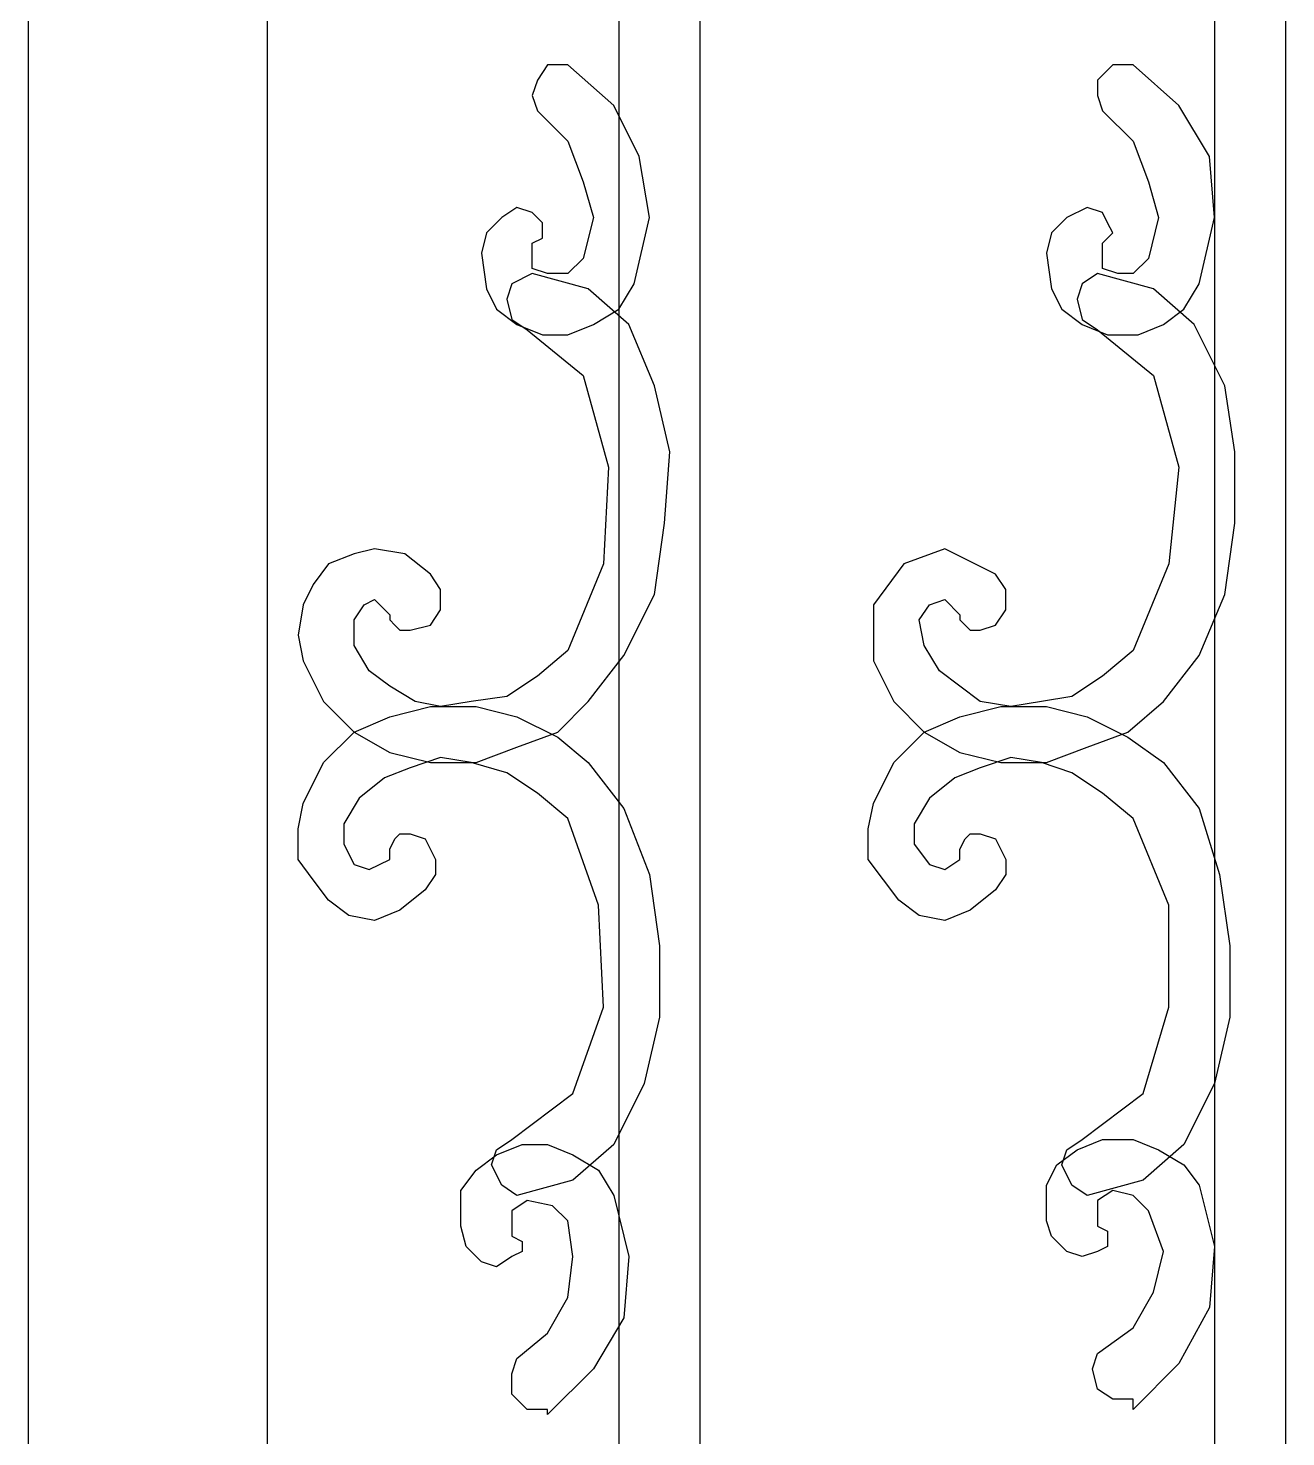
# Model space of a CAD drawing. Header units: centimetres. Extents: x -51 to 47, y -44 to 100.
# Drawn here: x -50.62 to -27.91, y 48.33 to 73.76 of the extents above; entities that cross this region are included whole.
import ezdxf

# ---------------------------------------------------------------- set-up
doc = ezdxf.new("R2010")
doc.units = ezdxf.units.CM
doc.header["$MEASUREMENT"] = 0
doc.layers.add('layer 1', color=7, linetype='Continuous')

msp = doc.modelspace()

# ---------------------------------------------------------------- linework, layer by layer
at = {"layer": 'layer 1', "color": 108}
for points, knots in [([(-50.62072, 91.58024), (-50.62072, 91.58024), (-46.29959, 91.58024), (-46.29959, 91.58024), (-46.29959, 91.58024), (-46.29959, 91.58024), (-46.29959, -43.66193), (-46.29959, -43.66193), (-46.29959, -43.66193), (-46.29959, -43.66193), (-50.62072, -43.66193), (-50.62072, -43.66193), (-50.62072, -43.66193), (-50.62072, -43.66193), (-50.62072, 91.58024), (-50.62072, 91.58024)], [0, 0, 0, 0, 0.25, 0.25, 0.25, 0.25, 0.5, 0.5, 0.5, 0.5, 0.75, 0.75, 0.75, 0.75, 1, 1, 1, 1]), ([(-39.95581, 42.30097), (-39.95581, 42.30097), (-39.95581, 79.53624), (-39.95581, 79.53624), (-39.95581, 79.53624), (-39.95581, 79.53624), (-38.48478, 79.53624), (-38.48478, 79.53624), (-38.48478, 79.53624), (-38.48478, 79.53624), (-38.48478, 42.30097), (-38.48478, 42.30097), (-38.48478, 42.30097), (-38.48478, 42.30097), (-39.95581, 42.30097), (-39.95581, 42.30097)], [0, 0, 0, 0, 0.25, 0.25, 0.25, 0.25, 0.5, 0.5, 0.5, 0.5, 0.75, 0.75, 0.75, 0.75, 1, 1, 1, 1]), ([(-29.19895, 42.30097), (-29.19895, 42.30097), (-29.19895, 79.35236), (-29.19895, 79.35236), (-29.19895, 79.35236), (-29.19895, 79.35236), (-27.91181, 79.35236), (-27.91181, 79.35236), (-27.91181, 79.35236), (-27.91181, 79.35236), (-27.91181, 42.30097), (-27.91181, 42.30097), (-27.91181, 42.30097), (-27.91181, 42.30097), (-29.19895, 42.30097), (-29.19895, 42.30097)], [0, 0, 0, 0, 0.25, 0.25, 0.25, 0.25, 0.5, 0.5, 0.5, 0.5, 0.75, 0.75, 0.75, 0.75, 1, 1, 1, 1]), ([(-40.8752, 73.10052), (-40.8752, 73.10052), (-40.04775, 72.36501), (-40.04775, 72.36501), (-40.04775, 72.36501), (-40.04775, 72.36501), (-39.58805, 71.44562), (-39.58805, 71.44562), (-39.58805, 71.44562), (-39.58805, 71.44562), (-39.40417, 70.34235), (-39.40417, 70.34235), (-39.40417, 70.34235), (-39.40417, 70.34235), (-39.67999, 69.14714), (-39.67999, 69.14714), (-39.67999, 69.14714), (-39.67999, 69.14714), (-39.95581, 68.68745), (-39.95581, 68.68745), (-39.95581, 68.68745), (-39.95581, 68.68745), (-40.4155, 68.41163), (-40.4155, 68.41163), (-40.4155, 68.41163), (-40.4155, 68.41163), (-40.8752, 68.22775), (-40.8752, 68.22775), (-40.8752, 68.22775), (-40.8752, 68.22775), (-41.33489, 68.22775), (-41.33489, 68.22775), (-41.33489, 68.22775), (-41.33489, 68.22775), (-41.79459, 68.41163), (-41.79459, 68.41163), (-41.79459, 68.41163), (-41.79459, 68.41163), (-42.16234, 68.68745), (-42.16234, 68.68745), (-42.16234, 68.68745), (-42.16234, 68.68745), (-42.34622, 69.0552), (-42.34622, 69.0552), (-42.34622, 69.0552), (-42.34622, 69.0552), (-42.43816, 69.69878), (-42.43816, 69.69878), (-42.43816, 69.69878), (-42.43816, 69.69878), (-42.34622, 70.06653), (-42.34622, 70.06653), (-42.34622, 70.06653), (-42.34622, 70.06653), (-42.0704, 70.34235), (-42.0704, 70.34235), (-42.0704, 70.34235), (-42.0704, 70.34235), (-41.79459, 70.52623), (-41.79459, 70.52623), (-41.79459, 70.52623), (-41.79459, 70.52623), (-41.51877, 70.43429), (-41.51877, 70.43429), (-41.51877, 70.43429), (-41.51877, 70.43429), (-41.33489, 70.25041), (-41.33489, 70.25041), (-41.33489, 70.25041), (-41.33489, 70.25041), (-41.33489, 70.06653), (-41.33489, 70.06653), (-41.33489, 70.06653), (-41.33489, 70.06653), (-41.33489, 69.97459), (-41.33489, 69.97459), (-41.33489, 69.97459), (-41.33489, 69.97459), (-41.51877, 69.88265), (-41.51877, 69.88265), (-41.51877, 69.88265), (-41.51877, 69.88265), (-41.51877, 69.42296), (-41.51877, 69.42296), (-41.51877, 69.42296), (-41.51877, 69.42296), (-41.24295, 69.33102), (-41.24295, 69.33102), (-41.24295, 69.33102), (-41.24295, 69.33102), (-40.8752, 69.33102), (-40.8752, 69.33102), (-40.8752, 69.33102), (-40.8752, 69.33102), (-40.59938, 69.60684), (-40.59938, 69.60684), (-40.59938, 69.60684), (-40.59938, 69.60684), (-40.4155, 70.34235), (-40.4155, 70.34235), (-40.4155, 70.34235), (-40.4155, 70.34235), (-40.59938, 70.98592), (-40.59938, 70.98592), (-40.59938, 70.98592), (-40.59938, 70.98592), (-40.8752, 71.72143), (-40.8752, 71.72143), (-40.8752, 71.72143), (-40.8752, 71.72143), (-41.42683, 72.27307), (-41.42683, 72.27307), (-41.42683, 72.27307), (-41.42683, 72.27307), (-41.51877, 72.54888), (-41.51877, 72.54888), (-41.51877, 72.54888), (-41.51877, 72.54888), (-41.42683, 72.8247), (-41.42683, 72.8247), (-41.42683, 72.8247), (-41.42683, 72.8247), (-41.24295, 73.10052), (-41.24295, 73.10052), (-41.24295, 73.10052), (-41.24295, 73.10052), (-40.8752, 73.10052), (-40.8752, 73.10052), (-40.8752, 73.10052), (-40.8752, 73.10052), (-40.8752, 73.10052), (-40.8752, 73.10052), (-40.8752, 73.10052), (-40.8752, 73.10052), (-40.8752, 73.10052), (-40.8752, 73.10052), (-40.8752, 73.10052), (-40.8752, 73.10052), (-40.8752, 73.10052), (-40.8752, 73.10052), (-40.8752, 73.10052), (-40.8752, 73.10052), (-40.8752, 73.10052), (-40.8752, 73.10052)], [0, 0, 0, 0, 0.02777778, 0.02777778, 0.02777778, 0.02777778, 0.05555556, 0.05555556, 0.05555556, 0.05555556, 0.08333333, 0.08333333, 0.08333333, 0.08333333, 0.11111111, 0.11111111, 0.11111111, 0.11111111, 0.13888889, 0.13888889, 0.13888889, 0.13888889, 0.16666667, 0.16666667, 0.16666667, 0.16666667, 0.19444444, 0.19444444, 0.19444444, 0.19444444, 0.22222222, 0.22222222, 0.22222222, 0.22222222, 0.25, 0.25, 0.25, 0.25, 0.27777778, 0.27777778, 0.27777778, 0.27777778, 0.30555556, 0.30555556, 0.30555556, 0.30555556, 0.33333333, 0.33333333, 0.33333333, 0.33333333, 0.36111111, 0.36111111, 0.36111111, 0.36111111, 0.38888889, 0.38888889, 0.38888889, 0.38888889, 0.41666667, 0.41666667, 0.41666667, 0.41666667, 0.44444444, 0.44444444, 0.44444444, 0.44444444, 0.47222222, 0.47222222, 0.47222222, 0.47222222, 0.5, 0.5, 0.5, 0.5, 0.52777778, 0.52777778, 0.52777778, 0.52777778, 0.55555556, 0.55555556, 0.55555556, 0.55555556, 0.58333333, 0.58333333, 0.58333333, 0.58333333, 0.61111111, 0.61111111, 0.61111111, 0.61111111, 0.63888889, 0.63888889, 0.63888889, 0.63888889, 0.66666667, 0.66666667, 0.66666667, 0.66666667, 0.69444444, 0.69444444, 0.69444444, 0.69444444, 0.72222222, 0.72222222, 0.72222222, 0.72222222, 0.75, 0.75, 0.75, 0.75, 0.77777778, 0.77777778, 0.77777778, 0.77777778, 0.80555556, 0.80555556, 0.80555556, 0.80555556, 0.83333333, 0.83333333, 0.83333333, 0.83333333, 0.86111111, 0.86111111, 0.86111111, 0.86111111, 0.88888889, 0.88888889, 0.88888889, 0.88888889, 0.91666667, 0.91666667, 0.91666667, 0.91666667, 0.94444444, 0.94444444, 0.94444444, 0.94444444, 0.97222222, 0.97222222, 0.97222222, 0.97222222, 1, 1, 1, 1]), ([(-30.66997, 73.10052), (-30.66997, 73.10052), (-29.84252, 72.36501), (-29.84252, 72.36501), (-29.84252, 72.36501), (-29.84252, 72.36501), (-29.29089, 71.44562), (-29.29089, 71.44562), (-29.29089, 71.44562), (-29.29089, 71.44562), (-29.19895, 70.34235), (-29.19895, 70.34235), (-29.19895, 70.34235), (-29.19895, 70.34235), (-29.47477, 69.14714), (-29.47477, 69.14714), (-29.47477, 69.14714), (-29.47477, 69.14714), (-29.75058, 68.68745), (-29.75058, 68.68745), (-29.75058, 68.68745), (-29.75058, 68.68745), (-30.11834, 68.41163), (-30.11834, 68.41163), (-30.11834, 68.41163), (-30.11834, 68.41163), (-30.57804, 68.22775), (-30.57804, 68.22775), (-30.57804, 68.22775), (-30.57804, 68.22775), (-31.12967, 68.22775), (-31.12967, 68.22775), (-31.12967, 68.22775), (-31.12967, 68.22775), (-31.58936, 68.41163), (-31.58936, 68.41163), (-31.58936, 68.41163), (-31.58936, 68.41163), (-31.95712, 68.68745), (-31.95712, 68.68745), (-31.95712, 68.68745), (-31.95712, 68.68745), (-32.141, 69.0552), (-32.141, 69.0552), (-32.141, 69.0552), (-32.141, 69.0552), (-32.23294, 69.69878), (-32.23294, 69.69878), (-32.23294, 69.69878), (-32.23294, 69.69878), (-32.141, 70.06653), (-32.141, 70.06653), (-32.141, 70.06653), (-32.141, 70.06653), (-31.86518, 70.34235), (-31.86518, 70.34235), (-31.86518, 70.34235), (-31.86518, 70.34235), (-31.49742, 70.52623), (-31.49742, 70.52623), (-31.49742, 70.52623), (-31.49742, 70.52623), (-31.22161, 70.43429), (-31.22161, 70.43429), (-31.22161, 70.43429), (-31.22161, 70.43429), (-31.12967, 70.25041), (-31.12967, 70.25041), (-31.12967, 70.25041), (-31.12967, 70.25041), (-31.03773, 70.06653), (-31.03773, 70.06653), (-31.03773, 70.06653), (-31.03773, 70.06653), (-31.12967, 69.97459), (-31.12967, 69.97459), (-31.12967, 69.97459), (-31.12967, 69.97459), (-31.22161, 69.88265), (-31.22161, 69.88265), (-31.22161, 69.88265), (-31.22161, 69.88265), (-31.22161, 69.42296), (-31.22161, 69.42296), (-31.22161, 69.42296), (-31.22161, 69.42296), (-30.94579, 69.33102), (-30.94579, 69.33102), (-30.94579, 69.33102), (-30.94579, 69.33102), (-30.66997, 69.33102), (-30.66997, 69.33102), (-30.66997, 69.33102), (-30.66997, 69.33102), (-30.39416, 69.60684), (-30.39416, 69.60684), (-30.39416, 69.60684), (-30.39416, 69.60684), (-30.21028, 70.34235), (-30.21028, 70.34235), (-30.21028, 70.34235), (-30.21028, 70.34235), (-30.39416, 70.98592), (-30.39416, 70.98592), (-30.39416, 70.98592), (-30.39416, 70.98592), (-30.66997, 71.72143), (-30.66997, 71.72143), (-30.66997, 71.72143), (-30.66997, 71.72143), (-31.22161, 72.27307), (-31.22161, 72.27307), (-31.22161, 72.27307), (-31.22161, 72.27307), (-31.31355, 72.54888), (-31.31355, 72.54888), (-31.31355, 72.54888), (-31.31355, 72.54888), (-31.31355, 72.8247), (-31.31355, 72.8247), (-31.31355, 72.8247), (-31.31355, 72.8247), (-31.03773, 73.10052), (-31.03773, 73.10052), (-31.03773, 73.10052), (-31.03773, 73.10052), (-30.66997, 73.10052), (-30.66997, 73.10052), (-30.66997, 73.10052), (-30.66997, 73.10052), (-30.66997, 73.10052), (-30.66997, 73.10052), (-30.66997, 73.10052), (-30.66997, 73.10052), (-30.66997, 73.10052), (-30.66997, 73.10052), (-30.66997, 73.10052), (-30.66997, 73.10052), (-30.66997, 73.10052), (-30.66997, 73.10052), (-30.66997, 73.10052), (-30.66997, 73.10052), (-30.66997, 73.10052), (-30.66997, 73.10052)], [0, 0, 0, 0, 0.02777778, 0.02777778, 0.02777778, 0.02777778, 0.05555556, 0.05555556, 0.05555556, 0.05555556, 0.08333333, 0.08333333, 0.08333333, 0.08333333, 0.11111111, 0.11111111, 0.11111111, 0.11111111, 0.13888889, 0.13888889, 0.13888889, 0.13888889, 0.16666667, 0.16666667, 0.16666667, 0.16666667, 0.19444444, 0.19444444, 0.19444444, 0.19444444, 0.22222222, 0.22222222, 0.22222222, 0.22222222, 0.25, 0.25, 0.25, 0.25, 0.27777778, 0.27777778, 0.27777778, 0.27777778, 0.30555556, 0.30555556, 0.30555556, 0.30555556, 0.33333333, 0.33333333, 0.33333333, 0.33333333, 0.36111111, 0.36111111, 0.36111111, 0.36111111, 0.38888889, 0.38888889, 0.38888889, 0.38888889, 0.41666667, 0.41666667, 0.41666667, 0.41666667, 0.44444444, 0.44444444, 0.44444444, 0.44444444, 0.47222222, 0.47222222, 0.47222222, 0.47222222, 0.5, 0.5, 0.5, 0.5, 0.52777778, 0.52777778, 0.52777778, 0.52777778, 0.55555556, 0.55555556, 0.55555556, 0.55555556, 0.58333333, 0.58333333, 0.58333333, 0.58333333, 0.61111111, 0.61111111, 0.61111111, 0.61111111, 0.63888889, 0.63888889, 0.63888889, 0.63888889, 0.66666667, 0.66666667, 0.66666667, 0.66666667, 0.69444444, 0.69444444, 0.69444444, 0.69444444, 0.72222222, 0.72222222, 0.72222222, 0.72222222, 0.75, 0.75, 0.75, 0.75, 0.77777778, 0.77777778, 0.77777778, 0.77777778, 0.80555556, 0.80555556, 0.80555556, 0.80555556, 0.83333333, 0.83333333, 0.83333333, 0.83333333, 0.86111111, 0.86111111, 0.86111111, 0.86111111, 0.88888889, 0.88888889, 0.88888889, 0.88888889, 0.91666667, 0.91666667, 0.91666667, 0.91666667, 0.94444444, 0.94444444, 0.94444444, 0.94444444, 0.97222222, 0.97222222, 0.97222222, 0.97222222, 1, 1, 1, 1]), ([(-44.09306, 63.17111), (-44.09306, 63.17111), (-44.36888, 63.44693), (-44.36888, 63.44693), (-44.36888, 63.44693), (-44.36888, 63.44693), (-44.55275, 63.35499), (-44.55275, 63.35499), (-44.55275, 63.35499), (-44.55275, 63.35499), (-44.73663, 63.07917), (-44.73663, 63.07917), (-44.73663, 63.07917), (-44.73663, 63.07917), (-44.73663, 62.61948), (-44.73663, 62.61948), (-44.73663, 62.61948), (-44.73663, 62.61948), (-44.46081, 62.15978), (-44.46081, 62.15978), (-44.46081, 62.15978), (-44.46081, 62.15978), (-44.09306, 61.88397), (-44.09306, 61.88397), (-44.09306, 61.88397), (-44.09306, 61.88397), (-43.63336, 61.60815), (-43.63336, 61.60815), (-43.63336, 61.60815), (-43.63336, 61.60815), (-43.17367, 61.51621), (-43.17367, 61.51621), (-43.17367, 61.51621), (-43.17367, 61.51621), (-42.62204, 61.60815), (-42.62204, 61.60815), (-42.62204, 61.60815), (-42.62204, 61.60815), (-41.97846, 61.70009), (-41.97846, 61.70009), (-41.97846, 61.70009), (-41.97846, 61.70009), (-41.42683, 62.06784), (-41.42683, 62.06784), (-41.42683, 62.06784), (-41.42683, 62.06784), (-40.8752, 62.52754), (-40.8752, 62.52754), (-40.8752, 62.52754), (-40.8752, 62.52754), (-40.23162, 64.0905), (-40.23162, 64.0905), (-40.23162, 64.0905), (-40.23162, 64.0905), (-40.13968, 65.83734), (-40.13968, 65.83734), (-40.13968, 65.83734), (-40.13968, 65.83734), (-40.59938, 67.49224), (-40.59938, 67.49224), (-40.59938, 67.49224), (-40.59938, 67.49224), (-41.61071, 68.31969), (-41.61071, 68.31969), (-41.61071, 68.31969), (-41.61071, 68.31969), (-41.88652, 68.50357), (-41.88652, 68.50357), (-41.88652, 68.50357), (-41.88652, 68.50357), (-41.97846, 68.87133), (-41.97846, 68.87133), (-41.97846, 68.87133), (-41.97846, 68.87133), (-41.88652, 69.14714), (-41.88652, 69.14714), (-41.88652, 69.14714), (-41.88652, 69.14714), (-41.51877, 69.33102), (-41.51877, 69.33102), (-41.51877, 69.33102), (-41.51877, 69.33102), (-40.50744, 69.0552), (-40.50744, 69.0552), (-40.50744, 69.0552), (-40.50744, 69.0552), (-39.77193, 68.41163), (-39.77193, 68.41163), (-39.77193, 68.41163), (-39.77193, 68.41163), (-39.31223, 67.30836), (-39.31223, 67.30836), (-39.31223, 67.30836), (-39.31223, 67.30836), (-39.03642, 66.11316), (-39.03642, 66.11316), (-39.03642, 66.11316), (-39.03642, 66.11316), (-39.12836, 64.82601), (-39.12836, 64.82601), (-39.12836, 64.82601), (-39.12836, 64.82601), (-39.31223, 63.53887), (-39.31223, 63.53887), (-39.31223, 63.53887), (-39.31223, 63.53887), (-39.86387, 62.4356), (-39.86387, 62.4356), (-39.86387, 62.4356), (-39.86387, 62.4356), (-40.50744, 61.60815), (-40.50744, 61.60815), (-40.50744, 61.60815), (-40.50744, 61.60815), (-41.05907, 61.05652), (-41.05907, 61.05652), (-41.05907, 61.05652), (-41.05907, 61.05652), (-41.79459, 60.7807), (-41.79459, 60.7807), (-41.79459, 60.7807), (-41.79459, 60.7807), (-42.5301, 60.50488), (-42.5301, 60.50488), (-42.5301, 60.50488), (-42.5301, 60.50488), (-43.35755, 60.50488), (-43.35755, 60.50488), (-43.35755, 60.50488), (-43.35755, 60.50488), (-44.09306, 60.68876), (-44.09306, 60.68876), (-44.09306, 60.68876), (-44.09306, 60.68876), (-44.73663, 61.05652), (-44.73663, 61.05652), (-44.73663, 61.05652), (-44.73663, 61.05652), (-45.28826, 61.60815), (-45.28826, 61.60815), (-45.28826, 61.60815), (-45.28826, 61.60815), (-45.65602, 62.34366), (-45.65602, 62.34366), (-45.65602, 62.34366), (-45.65602, 62.34366), (-45.74796, 62.80336), (-45.74796, 62.80336), (-45.74796, 62.80336), (-45.74796, 62.80336), (-45.65602, 63.35499), (-45.65602, 63.35499), (-45.65602, 63.35499), (-45.65602, 63.35499), (-45.47214, 63.72275), (-45.47214, 63.72275), (-45.47214, 63.72275), (-45.47214, 63.72275), (-45.19633, 64.0905), (-45.19633, 64.0905), (-45.19633, 64.0905), (-45.19633, 64.0905), (-44.73663, 64.27438), (-44.73663, 64.27438), (-44.73663, 64.27438), (-44.73663, 64.27438), (-44.36888, 64.36632), (-44.36888, 64.36632), (-44.36888, 64.36632), (-44.36888, 64.36632), (-43.81724, 64.27438), (-43.81724, 64.27438), (-43.81724, 64.27438), (-43.81724, 64.27438), (-43.35755, 63.90662), (-43.35755, 63.90662), (-43.35755, 63.90662), (-43.35755, 63.90662), (-43.17367, 63.63081), (-43.17367, 63.63081), (-43.17367, 63.63081), (-43.17367, 63.63081), (-43.17367, 63.26305), (-43.17367, 63.26305), (-43.17367, 63.26305), (-43.17367, 63.26305), (-43.35755, 62.98723), (-43.35755, 62.98723), (-43.35755, 62.98723), (-43.35755, 62.98723), (-43.7253, 62.8953), (-43.7253, 62.8953), (-43.7253, 62.8953), (-43.7253, 62.8953), (-43.90918, 62.8953), (-43.90918, 62.8953), (-43.90918, 62.8953), (-43.90918, 62.8953), (-44.00112, 62.98723), (-44.00112, 62.98723), (-44.00112, 62.98723), (-44.00112, 62.98723), (-44.09306, 63.07917), (-44.09306, 63.07917), (-44.09306, 63.07917), (-44.09306, 63.07917), (-44.09306, 63.17111), (-44.09306, 63.17111)], [0, 0, 0, 0, 0.01923077, 0.01923077, 0.01923077, 0.01923077, 0.03846154, 0.03846154, 0.03846154, 0.03846154, 0.05769231, 0.05769231, 0.05769231, 0.05769231, 0.07692308, 0.07692308, 0.07692308, 0.07692308, 0.09615385, 0.09615385, 0.09615385, 0.09615385, 0.11538462, 0.11538462, 0.11538462, 0.11538462, 0.13461538, 0.13461538, 0.13461538, 0.13461538, 0.15384615, 0.15384615, 0.15384615, 0.15384615, 0.17307692, 0.17307692, 0.17307692, 0.17307692, 0.19230769, 0.19230769, 0.19230769, 0.19230769, 0.21153846, 0.21153846, 0.21153846, 0.21153846, 0.23076923, 0.23076923, 0.23076923, 0.23076923, 0.25, 0.25, 0.25, 0.25, 0.26923077, 0.26923077, 0.26923077, 0.26923077, 0.28846154, 0.28846154, 0.28846154, 0.28846154, 0.30769231, 0.30769231, 0.30769231, 0.30769231, 0.32692308, 0.32692308, 0.32692308, 0.32692308, 0.34615385, 0.34615385, 0.34615385, 0.34615385, 0.36538462, 0.36538462, 0.36538462, 0.36538462, 0.38461538, 0.38461538, 0.38461538, 0.38461538, 0.40384615, 0.40384615, 0.40384615, 0.40384615, 0.42307692, 0.42307692, 0.42307692, 0.42307692, 0.44230769, 0.44230769, 0.44230769, 0.44230769, 0.46153846, 0.46153846, 0.46153846, 0.46153846, 0.48076923, 0.48076923, 0.48076923, 0.48076923, 0.5, 0.5, 0.5, 0.5, 0.51923077, 0.51923077, 0.51923077, 0.51923077, 0.53846154, 0.53846154, 0.53846154, 0.53846154, 0.55769231, 0.55769231, 0.55769231, 0.55769231, 0.57692308, 0.57692308, 0.57692308, 0.57692308, 0.59615385, 0.59615385, 0.59615385, 0.59615385, 0.61538462, 0.61538462, 0.61538462, 0.61538462, 0.63461538, 0.63461538, 0.63461538, 0.63461538, 0.65384615, 0.65384615, 0.65384615, 0.65384615, 0.67307692, 0.67307692, 0.67307692, 0.67307692, 0.69230769, 0.69230769, 0.69230769, 0.69230769, 0.71153846, 0.71153846, 0.71153846, 0.71153846, 0.73076923, 0.73076923, 0.73076923, 0.73076923, 0.75, 0.75, 0.75, 0.75, 0.76923077, 0.76923077, 0.76923077, 0.76923077, 0.78846154, 0.78846154, 0.78846154, 0.78846154, 0.80769231, 0.80769231, 0.80769231, 0.80769231, 0.82692308, 0.82692308, 0.82692308, 0.82692308, 0.84615385, 0.84615385, 0.84615385, 0.84615385, 0.86538462, 0.86538462, 0.86538462, 0.86538462, 0.88461538, 0.88461538, 0.88461538, 0.88461538, 0.90384615, 0.90384615, 0.90384615, 0.90384615, 0.92307692, 0.92307692, 0.92307692, 0.92307692, 0.94230769, 0.94230769, 0.94230769, 0.94230769, 0.96153846, 0.96153846, 0.96153846, 0.96153846, 0.98076923, 0.98076923, 0.98076923, 0.98076923, 1, 1, 1, 1]), ([(-33.7959, 63.17111), (-33.7959, 63.17111), (-34.07171, 63.44693), (-34.07171, 63.44693), (-34.07171, 63.44693), (-34.07171, 63.44693), (-34.34753, 63.35499), (-34.34753, 63.35499), (-34.34753, 63.35499), (-34.34753, 63.35499), (-34.53141, 63.07917), (-34.53141, 63.07917), (-34.53141, 63.07917), (-34.53141, 63.07917), (-34.43947, 62.61948), (-34.43947, 62.61948), (-34.43947, 62.61948), (-34.43947, 62.61948), (-34.16365, 62.15978), (-34.16365, 62.15978), (-34.16365, 62.15978), (-34.16365, 62.15978), (-33.7959, 61.88397), (-33.7959, 61.88397), (-33.7959, 61.88397), (-33.7959, 61.88397), (-33.42814, 61.60815), (-33.42814, 61.60815), (-33.42814, 61.60815), (-33.42814, 61.60815), (-32.87651, 61.51621), (-32.87651, 61.51621), (-32.87651, 61.51621), (-32.87651, 61.51621), (-32.32487, 61.60815), (-32.32487, 61.60815), (-32.32487, 61.60815), (-32.32487, 61.60815), (-31.77324, 61.70009), (-31.77324, 61.70009), (-31.77324, 61.70009), (-31.77324, 61.70009), (-31.22161, 62.06784), (-31.22161, 62.06784), (-31.22161, 62.06784), (-31.22161, 62.06784), (-30.66997, 62.52754), (-30.66997, 62.52754), (-30.66997, 62.52754), (-30.66997, 62.52754), (-30.0264, 64.0905), (-30.0264, 64.0905), (-30.0264, 64.0905), (-30.0264, 64.0905), (-29.84252, 65.83734), (-29.84252, 65.83734), (-29.84252, 65.83734), (-29.84252, 65.83734), (-30.30222, 67.49224), (-30.30222, 67.49224), (-30.30222, 67.49224), (-30.30222, 67.49224), (-31.31355, 68.31969), (-31.31355, 68.31969), (-31.31355, 68.31969), (-31.31355, 68.31969), (-31.58936, 68.50357), (-31.58936, 68.50357), (-31.58936, 68.50357), (-31.58936, 68.50357), (-31.6813, 68.87133), (-31.6813, 68.87133), (-31.6813, 68.87133), (-31.6813, 68.87133), (-31.58936, 69.14714), (-31.58936, 69.14714), (-31.58936, 69.14714), (-31.58936, 69.14714), (-31.31355, 69.33102), (-31.31355, 69.33102), (-31.31355, 69.33102), (-31.31355, 69.33102), (-30.30222, 69.0552), (-30.30222, 69.0552), (-30.30222, 69.0552), (-30.30222, 69.0552), (-29.56671, 68.41163), (-29.56671, 68.41163), (-29.56671, 68.41163), (-29.56671, 68.41163), (-29.01507, 67.30836), (-29.01507, 67.30836), (-29.01507, 67.30836), (-29.01507, 67.30836), (-28.8312, 66.11316), (-28.8312, 66.11316), (-28.8312, 66.11316), (-28.8312, 66.11316), (-28.8312, 64.82601), (-28.8312, 64.82601), (-28.8312, 64.82601), (-28.8312, 64.82601), (-29.01507, 63.53887), (-29.01507, 63.53887), (-29.01507, 63.53887), (-29.01507, 63.53887), (-29.47477, 62.4356), (-29.47477, 62.4356), (-29.47477, 62.4356), (-29.47477, 62.4356), (-30.11834, 61.60815), (-30.11834, 61.60815), (-30.11834, 61.60815), (-30.11834, 61.60815), (-30.76191, 61.05652), (-30.76191, 61.05652), (-30.76191, 61.05652), (-30.76191, 61.05652), (-31.49742, 60.7807), (-31.49742, 60.7807), (-31.49742, 60.7807), (-31.49742, 60.7807), (-32.23294, 60.50488), (-32.23294, 60.50488), (-32.23294, 60.50488), (-32.23294, 60.50488), (-33.06039, 60.50488), (-33.06039, 60.50488), (-33.06039, 60.50488), (-33.06039, 60.50488), (-33.7959, 60.68876), (-33.7959, 60.68876), (-33.7959, 60.68876), (-33.7959, 60.68876), (-34.43947, 61.05652), (-34.43947, 61.05652), (-34.43947, 61.05652), (-34.43947, 61.05652), (-34.9911, 61.60815), (-34.9911, 61.60815), (-34.9911, 61.60815), (-34.9911, 61.60815), (-35.35886, 62.34366), (-35.35886, 62.34366), (-35.35886, 62.34366), (-35.35886, 62.34366), (-35.35886, 63.35499), (-35.35886, 63.35499), (-35.35886, 63.35499), (-35.35886, 63.35499), (-34.80723, 64.0905), (-34.80723, 64.0905), (-34.80723, 64.0905), (-34.80723, 64.0905), (-34.07171, 64.36632), (-34.07171, 64.36632), (-34.07171, 64.36632), (-34.07171, 64.36632), (-33.15233, 63.90662), (-33.15233, 63.90662), (-33.15233, 63.90662), (-33.15233, 63.90662), (-32.96845, 63.63081), (-32.96845, 63.63081), (-32.96845, 63.63081), (-32.96845, 63.63081), (-32.96845, 63.26305), (-32.96845, 63.26305), (-32.96845, 63.26305), (-32.96845, 63.26305), (-33.15233, 62.98723), (-33.15233, 62.98723), (-33.15233, 62.98723), (-33.15233, 62.98723), (-33.42814, 62.8953), (-33.42814, 62.8953), (-33.42814, 62.8953), (-33.42814, 62.8953), (-33.61202, 62.8953), (-33.61202, 62.8953), (-33.61202, 62.8953), (-33.61202, 62.8953), (-33.70396, 62.98723), (-33.70396, 62.98723), (-33.70396, 62.98723), (-33.70396, 62.98723), (-33.7959, 63.07917), (-33.7959, 63.07917), (-33.7959, 63.07917), (-33.7959, 63.07917), (-33.7959, 63.17111), (-33.7959, 63.17111)], [0, 0, 0, 0, 0.02083333, 0.02083333, 0.02083333, 0.02083333, 0.04166667, 0.04166667, 0.04166667, 0.04166667, 0.0625, 0.0625, 0.0625, 0.0625, 0.08333333, 0.08333333, 0.08333333, 0.08333333, 0.10416667, 0.10416667, 0.10416667, 0.10416667, 0.125, 0.125, 0.125, 0.125, 0.14583333, 0.14583333, 0.14583333, 0.14583333, 0.16666667, 0.16666667, 0.16666667, 0.16666667, 0.1875, 0.1875, 0.1875, 0.1875, 0.20833333, 0.20833333, 0.20833333, 0.20833333, 0.22916667, 0.22916667, 0.22916667, 0.22916667, 0.25, 0.25, 0.25, 0.25, 0.27083333, 0.27083333, 0.27083333, 0.27083333, 0.29166667, 0.29166667, 0.29166667, 0.29166667, 0.3125, 0.3125, 0.3125, 0.3125, 0.33333333, 0.33333333, 0.33333333, 0.33333333, 0.35416667, 0.35416667, 0.35416667, 0.35416667, 0.375, 0.375, 0.375, 0.375, 0.39583333, 0.39583333, 0.39583333, 0.39583333, 0.41666667, 0.41666667, 0.41666667, 0.41666667, 0.4375, 0.4375, 0.4375, 0.4375, 0.45833333, 0.45833333, 0.45833333, 0.45833333, 0.47916667, 0.47916667, 0.47916667, 0.47916667, 0.5, 0.5, 0.5, 0.5, 0.52083333, 0.52083333, 0.52083333, 0.52083333, 0.54166667, 0.54166667, 0.54166667, 0.54166667, 0.5625, 0.5625, 0.5625, 0.5625, 0.58333333, 0.58333333, 0.58333333, 0.58333333, 0.60416667, 0.60416667, 0.60416667, 0.60416667, 0.625, 0.625, 0.625, 0.625, 0.64583333, 0.64583333, 0.64583333, 0.64583333, 0.66666667, 0.66666667, 0.66666667, 0.66666667, 0.6875, 0.6875, 0.6875, 0.6875, 0.70833333, 0.70833333, 0.70833333, 0.70833333, 0.72916667, 0.72916667, 0.72916667, 0.72916667, 0.75, 0.75, 0.75, 0.75, 0.77083333, 0.77083333, 0.77083333, 0.77083333, 0.79166667, 0.79166667, 0.79166667, 0.79166667, 0.8125, 0.8125, 0.8125, 0.8125, 0.83333333, 0.83333333, 0.83333333, 0.83333333, 0.85416667, 0.85416667, 0.85416667, 0.85416667, 0.875, 0.875, 0.875, 0.875, 0.89583333, 0.89583333, 0.89583333, 0.89583333, 0.91666667, 0.91666667, 0.91666667, 0.91666667, 0.9375, 0.9375, 0.9375, 0.9375, 0.95833333, 0.95833333, 0.95833333, 0.95833333, 0.97916667, 0.97916667, 0.97916667, 0.97916667, 1, 1, 1, 1]), ([(-44.09306, 58.75804), (-44.09306, 58.75804), (-44.46081, 58.57417), (-44.46081, 58.57417), (-44.46081, 58.57417), (-44.46081, 58.57417), (-44.73663, 58.6661), (-44.73663, 58.6661), (-44.73663, 58.6661), (-44.73663, 58.6661), (-44.92051, 59.03386), (-44.92051, 59.03386), (-44.92051, 59.03386), (-44.92051, 59.03386), (-44.92051, 59.40162), (-44.92051, 59.40162), (-44.92051, 59.40162), (-44.92051, 59.40162), (-44.64469, 59.86131), (-44.64469, 59.86131), (-44.64469, 59.86131), (-44.64469, 59.86131), (-44.185, 60.22907), (-44.185, 60.22907), (-44.185, 60.22907), (-44.185, 60.22907), (-43.7253, 60.41294), (-43.7253, 60.41294), (-43.7253, 60.41294), (-43.7253, 60.41294), (-43.17367, 60.59682), (-43.17367, 60.59682), (-43.17367, 60.59682), (-43.17367, 60.59682), (-42.62204, 60.50488), (-42.62204, 60.50488), (-42.62204, 60.50488), (-42.62204, 60.50488), (-41.97846, 60.321), (-41.97846, 60.321), (-41.97846, 60.321), (-41.97846, 60.321), (-41.42683, 59.95325), (-41.42683, 59.95325), (-41.42683, 59.95325), (-41.42683, 59.95325), (-40.8752, 59.49355), (-40.8752, 59.49355), (-40.8752, 59.49355), (-40.8752, 59.49355), (-40.32356, 57.93059), (-40.32356, 57.93059), (-40.32356, 57.93059), (-40.32356, 57.93059), (-40.23162, 56.09181), (-40.23162, 56.09181), (-40.23162, 56.09181), (-40.23162, 56.09181), (-40.78326, 54.52885), (-40.78326, 54.52885), (-40.78326, 54.52885), (-40.78326, 54.52885), (-41.88652, 53.7014), (-41.88652, 53.7014), (-41.88652, 53.7014), (-41.88652, 53.7014), (-42.16234, 53.51752), (-42.16234, 53.51752), (-42.16234, 53.51752), (-42.16234, 53.51752), (-42.25428, 53.24171), (-42.25428, 53.24171), (-42.25428, 53.24171), (-42.25428, 53.24171), (-42.0704, 52.87395), (-42.0704, 52.87395), (-42.0704, 52.87395), (-42.0704, 52.87395), (-41.79459, 52.69007), (-41.79459, 52.69007), (-41.79459, 52.69007), (-41.79459, 52.69007), (-40.78326, 52.96589), (-40.78326, 52.96589), (-40.78326, 52.96589), (-40.78326, 52.96589), (-40.04775, 53.60946), (-40.04775, 53.60946), (-40.04775, 53.60946), (-40.04775, 53.60946), (-39.49611, 54.71273), (-39.49611, 54.71273), (-39.49611, 54.71273), (-39.49611, 54.71273), (-39.2203, 55.90794), (-39.2203, 55.90794), (-39.2203, 55.90794), (-39.2203, 55.90794), (-39.2203, 57.19508), (-39.2203, 57.19508), (-39.2203, 57.19508), (-39.2203, 57.19508), (-39.40417, 58.48223), (-39.40417, 58.48223), (-39.40417, 58.48223), (-39.40417, 58.48223), (-39.86387, 59.67743), (-39.86387, 59.67743), (-39.86387, 59.67743), (-39.86387, 59.67743), (-40.50744, 60.50488), (-40.50744, 60.50488), (-40.50744, 60.50488), (-40.50744, 60.50488), (-41.05907, 60.96458), (-41.05907, 60.96458), (-41.05907, 60.96458), (-41.05907, 60.96458), (-41.79459, 61.33233), (-41.79459, 61.33233), (-41.79459, 61.33233), (-41.79459, 61.33233), (-42.5301, 61.51621), (-42.5301, 61.51621), (-42.5301, 61.51621), (-42.5301, 61.51621), (-43.35755, 61.51621), (-43.35755, 61.51621), (-43.35755, 61.51621), (-43.35755, 61.51621), (-44.09306, 61.33233), (-44.09306, 61.33233), (-44.09306, 61.33233), (-44.09306, 61.33233), (-44.73663, 61.05652), (-44.73663, 61.05652), (-44.73663, 61.05652), (-44.73663, 61.05652), (-45.28826, 60.50488), (-45.28826, 60.50488), (-45.28826, 60.50488), (-45.28826, 60.50488), (-45.65602, 59.76937), (-45.65602, 59.76937), (-45.65602, 59.76937), (-45.65602, 59.76937), (-45.74796, 59.30968), (-45.74796, 59.30968), (-45.74796, 59.30968), (-45.74796, 59.30968), (-45.74796, 58.75804), (-45.74796, 58.75804), (-45.74796, 58.75804), (-45.74796, 58.75804), (-45.47214, 58.39029), (-45.47214, 58.39029), (-45.47214, 58.39029), (-45.47214, 58.39029), (-45.19633, 58.02253), (-45.19633, 58.02253), (-45.19633, 58.02253), (-45.19633, 58.02253), (-44.82857, 57.74671), (-44.82857, 57.74671), (-44.82857, 57.74671), (-44.82857, 57.74671), (-44.36888, 57.65478), (-44.36888, 57.65478), (-44.36888, 57.65478), (-44.36888, 57.65478), (-43.90918, 57.83865), (-43.90918, 57.83865), (-43.90918, 57.83865), (-43.90918, 57.83865), (-43.44949, 58.20641), (-43.44949, 58.20641), (-43.44949, 58.20641), (-43.44949, 58.20641), (-43.26561, 58.48223), (-43.26561, 58.48223), (-43.26561, 58.48223), (-43.26561, 58.48223), (-43.26561, 58.75804), (-43.26561, 58.75804), (-43.26561, 58.75804), (-43.26561, 58.75804), (-43.44949, 59.1258), (-43.44949, 59.1258), (-43.44949, 59.1258), (-43.44949, 59.1258), (-43.7253, 59.21774), (-43.7253, 59.21774), (-43.7253, 59.21774), (-43.7253, 59.21774), (-43.90918, 59.21774), (-43.90918, 59.21774), (-43.90918, 59.21774), (-43.90918, 59.21774), (-44.00112, 59.1258), (-44.00112, 59.1258), (-44.00112, 59.1258), (-44.00112, 59.1258), (-44.09306, 58.94192), (-44.09306, 58.94192), (-44.09306, 58.94192), (-44.09306, 58.94192), (-44.09306, 58.75804), (-44.09306, 58.75804)], [0, 0, 0, 0, 0.01923077, 0.01923077, 0.01923077, 0.01923077, 0.03846154, 0.03846154, 0.03846154, 0.03846154, 0.05769231, 0.05769231, 0.05769231, 0.05769231, 0.07692308, 0.07692308, 0.07692308, 0.07692308, 0.09615385, 0.09615385, 0.09615385, 0.09615385, 0.11538462, 0.11538462, 0.11538462, 0.11538462, 0.13461538, 0.13461538, 0.13461538, 0.13461538, 0.15384615, 0.15384615, 0.15384615, 0.15384615, 0.17307692, 0.17307692, 0.17307692, 0.17307692, 0.19230769, 0.19230769, 0.19230769, 0.19230769, 0.21153846, 0.21153846, 0.21153846, 0.21153846, 0.23076923, 0.23076923, 0.23076923, 0.23076923, 0.25, 0.25, 0.25, 0.25, 0.26923077, 0.26923077, 0.26923077, 0.26923077, 0.28846154, 0.28846154, 0.28846154, 0.28846154, 0.30769231, 0.30769231, 0.30769231, 0.30769231, 0.32692308, 0.32692308, 0.32692308, 0.32692308, 0.34615385, 0.34615385, 0.34615385, 0.34615385, 0.36538462, 0.36538462, 0.36538462, 0.36538462, 0.38461538, 0.38461538, 0.38461538, 0.38461538, 0.40384615, 0.40384615, 0.40384615, 0.40384615, 0.42307692, 0.42307692, 0.42307692, 0.42307692, 0.44230769, 0.44230769, 0.44230769, 0.44230769, 0.46153846, 0.46153846, 0.46153846, 0.46153846, 0.48076923, 0.48076923, 0.48076923, 0.48076923, 0.5, 0.5, 0.5, 0.5, 0.51923077, 0.51923077, 0.51923077, 0.51923077, 0.53846154, 0.53846154, 0.53846154, 0.53846154, 0.55769231, 0.55769231, 0.55769231, 0.55769231, 0.57692308, 0.57692308, 0.57692308, 0.57692308, 0.59615385, 0.59615385, 0.59615385, 0.59615385, 0.61538462, 0.61538462, 0.61538462, 0.61538462, 0.63461538, 0.63461538, 0.63461538, 0.63461538, 0.65384615, 0.65384615, 0.65384615, 0.65384615, 0.67307692, 0.67307692, 0.67307692, 0.67307692, 0.69230769, 0.69230769, 0.69230769, 0.69230769, 0.71153846, 0.71153846, 0.71153846, 0.71153846, 0.73076923, 0.73076923, 0.73076923, 0.73076923, 0.75, 0.75, 0.75, 0.75, 0.76923077, 0.76923077, 0.76923077, 0.76923077, 0.78846154, 0.78846154, 0.78846154, 0.78846154, 0.80769231, 0.80769231, 0.80769231, 0.80769231, 0.82692308, 0.82692308, 0.82692308, 0.82692308, 0.84615385, 0.84615385, 0.84615385, 0.84615385, 0.86538462, 0.86538462, 0.86538462, 0.86538462, 0.88461538, 0.88461538, 0.88461538, 0.88461538, 0.90384615, 0.90384615, 0.90384615, 0.90384615, 0.92307692, 0.92307692, 0.92307692, 0.92307692, 0.94230769, 0.94230769, 0.94230769, 0.94230769, 0.96153846, 0.96153846, 0.96153846, 0.96153846, 0.98076923, 0.98076923, 0.98076923, 0.98076923, 1, 1, 1, 1]), ([(-33.7959, 58.75804), (-33.7959, 58.75804), (-34.07171, 58.57417), (-34.07171, 58.57417), (-34.07171, 58.57417), (-34.07171, 58.57417), (-34.34753, 58.6661), (-34.34753, 58.6661), (-34.34753, 58.6661), (-34.34753, 58.6661), (-34.62335, 59.03386), (-34.62335, 59.03386), (-34.62335, 59.03386), (-34.62335, 59.03386), (-34.62335, 59.40162), (-34.62335, 59.40162), (-34.62335, 59.40162), (-34.62335, 59.40162), (-34.34753, 59.86131), (-34.34753, 59.86131), (-34.34753, 59.86131), (-34.34753, 59.86131), (-33.88784, 60.22907), (-33.88784, 60.22907), (-33.88784, 60.22907), (-33.88784, 60.22907), (-33.42814, 60.41294), (-33.42814, 60.41294), (-33.42814, 60.41294), (-33.42814, 60.41294), (-32.87651, 60.59682), (-32.87651, 60.59682), (-32.87651, 60.59682), (-32.87651, 60.59682), (-32.32487, 60.50488), (-32.32487, 60.50488), (-32.32487, 60.50488), (-32.32487, 60.50488), (-31.77324, 60.321), (-31.77324, 60.321), (-31.77324, 60.321), (-31.77324, 60.321), (-31.22161, 59.95325), (-31.22161, 59.95325), (-31.22161, 59.95325), (-31.22161, 59.95325), (-30.66997, 59.49355), (-30.66997, 59.49355), (-30.66997, 59.49355), (-30.66997, 59.49355), (-30.0264, 57.93059), (-30.0264, 57.93059), (-30.0264, 57.93059), (-30.0264, 57.93059), (-30.0264, 56.09181), (-30.0264, 56.09181), (-30.0264, 56.09181), (-30.0264, 56.09181), (-30.4861, 54.52885), (-30.4861, 54.52885), (-30.4861, 54.52885), (-30.4861, 54.52885), (-31.58936, 53.7014), (-31.58936, 53.7014), (-31.58936, 53.7014), (-31.58936, 53.7014), (-31.86518, 53.51752), (-31.86518, 53.51752), (-31.86518, 53.51752), (-31.86518, 53.51752), (-31.95712, 53.24171), (-31.95712, 53.24171), (-31.95712, 53.24171), (-31.95712, 53.24171), (-31.77324, 52.87395), (-31.77324, 52.87395), (-31.77324, 52.87395), (-31.77324, 52.87395), (-31.49742, 52.69007), (-31.49742, 52.69007), (-31.49742, 52.69007), (-31.49742, 52.69007), (-30.4861, 52.96589), (-30.4861, 52.96589), (-30.4861, 52.96589), (-30.4861, 52.96589), (-29.75058, 53.60946), (-29.75058, 53.60946), (-29.75058, 53.60946), (-29.75058, 53.60946), (-29.19895, 54.71273), (-29.19895, 54.71273), (-29.19895, 54.71273), (-29.19895, 54.71273), (-28.92313, 55.90794), (-28.92313, 55.90794), (-28.92313, 55.90794), (-28.92313, 55.90794), (-28.92313, 57.19508), (-28.92313, 57.19508), (-28.92313, 57.19508), (-28.92313, 57.19508), (-29.10701, 58.48223), (-29.10701, 58.48223), (-29.10701, 58.48223), (-29.10701, 58.48223), (-29.47477, 59.67743), (-29.47477, 59.67743), (-29.47477, 59.67743), (-29.47477, 59.67743), (-30.11834, 60.50488), (-30.11834, 60.50488), (-30.11834, 60.50488), (-30.11834, 60.50488), (-30.76191, 60.96458), (-30.76191, 60.96458), (-30.76191, 60.96458), (-30.76191, 60.96458), (-31.49742, 61.33233), (-31.49742, 61.33233), (-31.49742, 61.33233), (-31.49742, 61.33233), (-32.23294, 61.51621), (-32.23294, 61.51621), (-32.23294, 61.51621), (-32.23294, 61.51621), (-33.06039, 61.51621), (-33.06039, 61.51621), (-33.06039, 61.51621), (-33.06039, 61.51621), (-33.7959, 61.33233), (-33.7959, 61.33233), (-33.7959, 61.33233), (-33.7959, 61.33233), (-34.43947, 61.05652), (-34.43947, 61.05652), (-34.43947, 61.05652), (-34.43947, 61.05652), (-34.9911, 60.50488), (-34.9911, 60.50488), (-34.9911, 60.50488), (-34.9911, 60.50488), (-35.35886, 59.76937), (-35.35886, 59.76937), (-35.35886, 59.76937), (-35.35886, 59.76937), (-35.4508, 59.30968), (-35.4508, 59.30968), (-35.4508, 59.30968), (-35.4508, 59.30968), (-35.4508, 58.75804), (-35.4508, 58.75804), (-35.4508, 58.75804), (-35.4508, 58.75804), (-35.17498, 58.39029), (-35.17498, 58.39029), (-35.17498, 58.39029), (-35.17498, 58.39029), (-34.89917, 58.02253), (-34.89917, 58.02253), (-34.89917, 58.02253), (-34.89917, 58.02253), (-34.53141, 57.74671), (-34.53141, 57.74671), (-34.53141, 57.74671), (-34.53141, 57.74671), (-34.07171, 57.65478), (-34.07171, 57.65478), (-34.07171, 57.65478), (-34.07171, 57.65478), (-33.61202, 57.83865), (-33.61202, 57.83865), (-33.61202, 57.83865), (-33.61202, 57.83865), (-33.15233, 58.20641), (-33.15233, 58.20641), (-33.15233, 58.20641), (-33.15233, 58.20641), (-32.96845, 58.48223), (-32.96845, 58.48223), (-32.96845, 58.48223), (-32.96845, 58.48223), (-32.96845, 58.75804), (-32.96845, 58.75804), (-32.96845, 58.75804), (-32.96845, 58.75804), (-33.15233, 59.1258), (-33.15233, 59.1258), (-33.15233, 59.1258), (-33.15233, 59.1258), (-33.42814, 59.21774), (-33.42814, 59.21774), (-33.42814, 59.21774), (-33.42814, 59.21774), (-33.61202, 59.21774), (-33.61202, 59.21774), (-33.61202, 59.21774), (-33.61202, 59.21774), (-33.70396, 59.1258), (-33.70396, 59.1258), (-33.70396, 59.1258), (-33.70396, 59.1258), (-33.7959, 58.94192), (-33.7959, 58.94192), (-33.7959, 58.94192), (-33.7959, 58.94192), (-33.7959, 58.75804), (-33.7959, 58.75804)], [0, 0, 0, 0, 0.01923077, 0.01923077, 0.01923077, 0.01923077, 0.03846154, 0.03846154, 0.03846154, 0.03846154, 0.05769231, 0.05769231, 0.05769231, 0.05769231, 0.07692308, 0.07692308, 0.07692308, 0.07692308, 0.09615385, 0.09615385, 0.09615385, 0.09615385, 0.11538462, 0.11538462, 0.11538462, 0.11538462, 0.13461538, 0.13461538, 0.13461538, 0.13461538, 0.15384615, 0.15384615, 0.15384615, 0.15384615, 0.17307692, 0.17307692, 0.17307692, 0.17307692, 0.19230769, 0.19230769, 0.19230769, 0.19230769, 0.21153846, 0.21153846, 0.21153846, 0.21153846, 0.23076923, 0.23076923, 0.23076923, 0.23076923, 0.25, 0.25, 0.25, 0.25, 0.26923077, 0.26923077, 0.26923077, 0.26923077, 0.28846154, 0.28846154, 0.28846154, 0.28846154, 0.30769231, 0.30769231, 0.30769231, 0.30769231, 0.32692308, 0.32692308, 0.32692308, 0.32692308, 0.34615385, 0.34615385, 0.34615385, 0.34615385, 0.36538462, 0.36538462, 0.36538462, 0.36538462, 0.38461538, 0.38461538, 0.38461538, 0.38461538, 0.40384615, 0.40384615, 0.40384615, 0.40384615, 0.42307692, 0.42307692, 0.42307692, 0.42307692, 0.44230769, 0.44230769, 0.44230769, 0.44230769, 0.46153846, 0.46153846, 0.46153846, 0.46153846, 0.48076923, 0.48076923, 0.48076923, 0.48076923, 0.5, 0.5, 0.5, 0.5, 0.51923077, 0.51923077, 0.51923077, 0.51923077, 0.53846154, 0.53846154, 0.53846154, 0.53846154, 0.55769231, 0.55769231, 0.55769231, 0.55769231, 0.57692308, 0.57692308, 0.57692308, 0.57692308, 0.59615385, 0.59615385, 0.59615385, 0.59615385, 0.61538462, 0.61538462, 0.61538462, 0.61538462, 0.63461538, 0.63461538, 0.63461538, 0.63461538, 0.65384615, 0.65384615, 0.65384615, 0.65384615, 0.67307692, 0.67307692, 0.67307692, 0.67307692, 0.69230769, 0.69230769, 0.69230769, 0.69230769, 0.71153846, 0.71153846, 0.71153846, 0.71153846, 0.73076923, 0.73076923, 0.73076923, 0.73076923, 0.75, 0.75, 0.75, 0.75, 0.76923077, 0.76923077, 0.76923077, 0.76923077, 0.78846154, 0.78846154, 0.78846154, 0.78846154, 0.80769231, 0.80769231, 0.80769231, 0.80769231, 0.82692308, 0.82692308, 0.82692308, 0.82692308, 0.84615385, 0.84615385, 0.84615385, 0.84615385, 0.86538462, 0.86538462, 0.86538462, 0.86538462, 0.88461538, 0.88461538, 0.88461538, 0.88461538, 0.90384615, 0.90384615, 0.90384615, 0.90384615, 0.92307692, 0.92307692, 0.92307692, 0.92307692, 0.94230769, 0.94230769, 0.94230769, 0.94230769, 0.96153846, 0.96153846, 0.96153846, 0.96153846, 0.98076923, 0.98076923, 0.98076923, 0.98076923, 1, 1, 1, 1]), ([(-30.66997, 48.82864), (-30.66997, 48.82864), (-29.84252, 49.65609), (-29.84252, 49.65609), (-29.84252, 49.65609), (-29.84252, 49.65609), (-29.29089, 50.66742), (-29.29089, 50.66742), (-29.29089, 50.66742), (-29.29089, 50.66742), (-29.19895, 51.77068), (-29.19895, 51.77068), (-29.19895, 51.77068), (-29.19895, 51.77068), (-29.47477, 52.87395), (-29.47477, 52.87395), (-29.47477, 52.87395), (-29.47477, 52.87395), (-29.75058, 53.24171), (-29.75058, 53.24171), (-29.75058, 53.24171), (-29.75058, 53.24171), (-30.21028, 53.51752), (-30.21028, 53.51752), (-30.21028, 53.51752), (-30.21028, 53.51752), (-30.66997, 53.7014), (-30.66997, 53.7014), (-30.66997, 53.7014), (-30.66997, 53.7014), (-31.22161, 53.7014), (-31.22161, 53.7014), (-31.22161, 53.7014), (-31.22161, 53.7014), (-31.6813, 53.51752), (-31.6813, 53.51752), (-31.6813, 53.51752), (-31.6813, 53.51752), (-32.04906, 53.24171), (-32.04906, 53.24171), (-32.04906, 53.24171), (-32.04906, 53.24171), (-32.23294, 52.87395), (-32.23294, 52.87395), (-32.23294, 52.87395), (-32.23294, 52.87395), (-32.23294, 52.23038), (-32.23294, 52.23038), (-32.23294, 52.23038), (-32.23294, 52.23038), (-32.141, 51.95456), (-32.141, 51.95456), (-32.141, 51.95456), (-32.141, 51.95456), (-31.86518, 51.67874), (-31.86518, 51.67874), (-31.86518, 51.67874), (-31.86518, 51.67874), (-31.58936, 51.58681), (-31.58936, 51.58681), (-31.58936, 51.58681), (-31.58936, 51.58681), (-31.31355, 51.67874), (-31.31355, 51.67874), (-31.31355, 51.67874), (-31.31355, 51.67874), (-31.12967, 51.77068), (-31.12967, 51.77068), (-31.12967, 51.77068), (-31.12967, 51.77068), (-31.12967, 51.95456), (-31.12967, 51.95456), (-31.12967, 51.95456), (-31.12967, 51.95456), (-31.12967, 52.0465), (-31.12967, 52.0465), (-31.12967, 52.0465), (-31.12967, 52.0465), (-31.31355, 52.13844), (-31.31355, 52.13844), (-31.31355, 52.13844), (-31.31355, 52.13844), (-31.31355, 52.59813), (-31.31355, 52.59813), (-31.31355, 52.59813), (-31.31355, 52.59813), (-31.03773, 52.78201), (-31.03773, 52.78201), (-31.03773, 52.78201), (-31.03773, 52.78201), (-30.66997, 52.69007), (-30.66997, 52.69007), (-30.66997, 52.69007), (-30.66997, 52.69007), (-30.39416, 52.41426), (-30.39416, 52.41426), (-30.39416, 52.41426), (-30.39416, 52.41426), (-30.11834, 51.67874), (-30.11834, 51.67874), (-30.11834, 51.67874), (-30.11834, 51.67874), (-30.30222, 50.94323), (-30.30222, 50.94323), (-30.30222, 50.94323), (-30.30222, 50.94323), (-30.66997, 50.29966), (-30.66997, 50.29966), (-30.66997, 50.29966), (-30.66997, 50.29966), (-31.31355, 49.83997), (-31.31355, 49.83997), (-31.31355, 49.83997), (-31.31355, 49.83997), (-31.40549, 49.56415), (-31.40549, 49.56415), (-31.40549, 49.56415), (-31.40549, 49.56415), (-31.31355, 49.19639), (-31.31355, 49.19639), (-31.31355, 49.19639), (-31.31355, 49.19639), (-31.03773, 49.01252), (-31.03773, 49.01252), (-31.03773, 49.01252), (-31.03773, 49.01252), (-30.66997, 49.01252), (-30.66997, 49.01252), (-30.66997, 49.01252), (-30.66997, 49.01252), (-30.66997, 49.01252), (-30.66997, 49.01252), (-30.66997, 49.01252), (-30.66997, 49.01252), (-30.66997, 48.92058), (-30.66997, 48.92058), (-30.66997, 48.92058), (-30.66997, 48.92058), (-30.66997, 48.82864), (-30.66997, 48.82864), (-30.66997, 48.82864), (-30.66997, 48.82864), (-30.66997, 48.82864), (-30.66997, 48.82864)], [0, 0, 0, 0, 0.02777778, 0.02777778, 0.02777778, 0.02777778, 0.05555556, 0.05555556, 0.05555556, 0.05555556, 0.08333333, 0.08333333, 0.08333333, 0.08333333, 0.11111111, 0.11111111, 0.11111111, 0.11111111, 0.13888889, 0.13888889, 0.13888889, 0.13888889, 0.16666667, 0.16666667, 0.16666667, 0.16666667, 0.19444444, 0.19444444, 0.19444444, 0.19444444, 0.22222222, 0.22222222, 0.22222222, 0.22222222, 0.25, 0.25, 0.25, 0.25, 0.27777778, 0.27777778, 0.27777778, 0.27777778, 0.30555556, 0.30555556, 0.30555556, 0.30555556, 0.33333333, 0.33333333, 0.33333333, 0.33333333, 0.36111111, 0.36111111, 0.36111111, 0.36111111, 0.38888889, 0.38888889, 0.38888889, 0.38888889, 0.41666667, 0.41666667, 0.41666667, 0.41666667, 0.44444444, 0.44444444, 0.44444444, 0.44444444, 0.47222222, 0.47222222, 0.47222222, 0.47222222, 0.5, 0.5, 0.5, 0.5, 0.52777778, 0.52777778, 0.52777778, 0.52777778, 0.55555556, 0.55555556, 0.55555556, 0.55555556, 0.58333333, 0.58333333, 0.58333333, 0.58333333, 0.61111111, 0.61111111, 0.61111111, 0.61111111, 0.63888889, 0.63888889, 0.63888889, 0.63888889, 0.66666667, 0.66666667, 0.66666667, 0.66666667, 0.69444444, 0.69444444, 0.69444444, 0.69444444, 0.72222222, 0.72222222, 0.72222222, 0.72222222, 0.75, 0.75, 0.75, 0.75, 0.77777778, 0.77777778, 0.77777778, 0.77777778, 0.80555556, 0.80555556, 0.80555556, 0.80555556, 0.83333333, 0.83333333, 0.83333333, 0.83333333, 0.86111111, 0.86111111, 0.86111111, 0.86111111, 0.88888889, 0.88888889, 0.88888889, 0.88888889, 0.91666667, 0.91666667, 0.91666667, 0.91666667, 0.94444444, 0.94444444, 0.94444444, 0.94444444, 0.97222222, 0.97222222, 0.97222222, 0.97222222, 1, 1, 1, 1]), ([(-41.24295, 48.7367), (-41.24295, 48.7367), (-40.4155, 49.56415), (-40.4155, 49.56415), (-40.4155, 49.56415), (-40.4155, 49.56415), (-39.86387, 50.48354), (-39.86387, 50.48354), (-39.86387, 50.48354), (-39.86387, 50.48354), (-39.77193, 51.58681), (-39.77193, 51.58681), (-39.77193, 51.58681), (-39.77193, 51.58681), (-40.04775, 52.69007), (-40.04775, 52.69007), (-40.04775, 52.69007), (-40.04775, 52.69007), (-40.32356, 53.14977), (-40.32356, 53.14977), (-40.32356, 53.14977), (-40.32356, 53.14977), (-40.78326, 53.42558), (-40.78326, 53.42558), (-40.78326, 53.42558), (-40.78326, 53.42558), (-41.24295, 53.60946), (-41.24295, 53.60946), (-41.24295, 53.60946), (-41.24295, 53.60946), (-41.70265, 53.60946), (-41.70265, 53.60946), (-41.70265, 53.60946), (-41.70265, 53.60946), (-42.16234, 53.42558), (-42.16234, 53.42558), (-42.16234, 53.42558), (-42.16234, 53.42558), (-42.5301, 53.14977), (-42.5301, 53.14977), (-42.5301, 53.14977), (-42.5301, 53.14977), (-42.80591, 52.78201), (-42.80591, 52.78201), (-42.80591, 52.78201), (-42.80591, 52.78201), (-42.80591, 52.13844), (-42.80591, 52.13844), (-42.80591, 52.13844), (-42.80591, 52.13844), (-42.71397, 51.77068), (-42.71397, 51.77068), (-42.71397, 51.77068), (-42.71397, 51.77068), (-42.43816, 51.49487), (-42.43816, 51.49487), (-42.43816, 51.49487), (-42.43816, 51.49487), (-42.16234, 51.40293), (-42.16234, 51.40293), (-42.16234, 51.40293), (-42.16234, 51.40293), (-41.88652, 51.58681), (-41.88652, 51.58681), (-41.88652, 51.58681), (-41.88652, 51.58681), (-41.70265, 51.67874), (-41.70265, 51.67874), (-41.70265, 51.67874), (-41.70265, 51.67874), (-41.70265, 51.77068), (-41.70265, 51.77068), (-41.70265, 51.77068), (-41.70265, 51.77068), (-41.70265, 51.86262), (-41.70265, 51.86262), (-41.70265, 51.86262), (-41.70265, 51.86262), (-41.88652, 51.95456), (-41.88652, 51.95456), (-41.88652, 51.95456), (-41.88652, 51.95456), (-41.88652, 52.41426), (-41.88652, 52.41426), (-41.88652, 52.41426), (-41.88652, 52.41426), (-41.61071, 52.59813), (-41.61071, 52.59813), (-41.61071, 52.59813), (-41.61071, 52.59813), (-41.15101, 52.5062), (-41.15101, 52.5062), (-41.15101, 52.5062), (-41.15101, 52.5062), (-40.8752, 52.23038), (-40.8752, 52.23038), (-40.8752, 52.23038), (-40.8752, 52.23038), (-40.78326, 51.58681), (-40.78326, 51.58681), (-40.78326, 51.58681), (-40.78326, 51.58681), (-40.8752, 50.85129), (-40.8752, 50.85129), (-40.8752, 50.85129), (-40.8752, 50.85129), (-41.24295, 50.20772), (-41.24295, 50.20772), (-41.24295, 50.20772), (-41.24295, 50.20772), (-41.79459, 49.74803), (-41.79459, 49.74803), (-41.79459, 49.74803), (-41.79459, 49.74803), (-41.88652, 49.47221), (-41.88652, 49.47221), (-41.88652, 49.47221), (-41.88652, 49.47221), (-41.88652, 49.10445), (-41.88652, 49.10445), (-41.88652, 49.10445), (-41.88652, 49.10445), (-41.61071, 48.82864), (-41.61071, 48.82864), (-41.61071, 48.82864), (-41.61071, 48.82864), (-41.24295, 48.82864), (-41.24295, 48.82864), (-41.24295, 48.82864), (-41.24295, 48.82864), (-41.24295, 48.7367), (-41.24295, 48.7367), (-41.24295, 48.7367), (-41.24295, 48.7367), (-41.24295, 48.7367), (-41.24295, 48.7367), (-41.24295, 48.7367), (-41.24295, 48.7367), (-41.24295, 48.7367), (-41.24295, 48.7367), (-41.24295, 48.7367), (-41.24295, 48.7367), (-41.24295, 48.7367), (-41.24295, 48.7367)], [0, 0, 0, 0, 0.02777778, 0.02777778, 0.02777778, 0.02777778, 0.05555556, 0.05555556, 0.05555556, 0.05555556, 0.08333333, 0.08333333, 0.08333333, 0.08333333, 0.11111111, 0.11111111, 0.11111111, 0.11111111, 0.13888889, 0.13888889, 0.13888889, 0.13888889, 0.16666667, 0.16666667, 0.16666667, 0.16666667, 0.19444444, 0.19444444, 0.19444444, 0.19444444, 0.22222222, 0.22222222, 0.22222222, 0.22222222, 0.25, 0.25, 0.25, 0.25, 0.27777778, 0.27777778, 0.27777778, 0.27777778, 0.30555556, 0.30555556, 0.30555556, 0.30555556, 0.33333333, 0.33333333, 0.33333333, 0.33333333, 0.36111111, 0.36111111, 0.36111111, 0.36111111, 0.38888889, 0.38888889, 0.38888889, 0.38888889, 0.41666667, 0.41666667, 0.41666667, 0.41666667, 0.44444444, 0.44444444, 0.44444444, 0.44444444, 0.47222222, 0.47222222, 0.47222222, 0.47222222, 0.5, 0.5, 0.5, 0.5, 0.52777778, 0.52777778, 0.52777778, 0.52777778, 0.55555556, 0.55555556, 0.55555556, 0.55555556, 0.58333333, 0.58333333, 0.58333333, 0.58333333, 0.61111111, 0.61111111, 0.61111111, 0.61111111, 0.63888889, 0.63888889, 0.63888889, 0.63888889, 0.66666667, 0.66666667, 0.66666667, 0.66666667, 0.69444444, 0.69444444, 0.69444444, 0.69444444, 0.72222222, 0.72222222, 0.72222222, 0.72222222, 0.75, 0.75, 0.75, 0.75, 0.77777778, 0.77777778, 0.77777778, 0.77777778, 0.80555556, 0.80555556, 0.80555556, 0.80555556, 0.83333333, 0.83333333, 0.83333333, 0.83333333, 0.86111111, 0.86111111, 0.86111111, 0.86111111, 0.88888889, 0.88888889, 0.88888889, 0.88888889, 0.91666667, 0.91666667, 0.91666667, 0.91666667, 0.94444444, 0.94444444, 0.94444444, 0.94444444, 0.97222222, 0.97222222, 0.97222222, 0.97222222, 1, 1, 1, 1])]:
    msp.add_open_spline(points, degree=3, knots=knots, dxfattribs=at)

doc.saveas('drawing.dxf')
